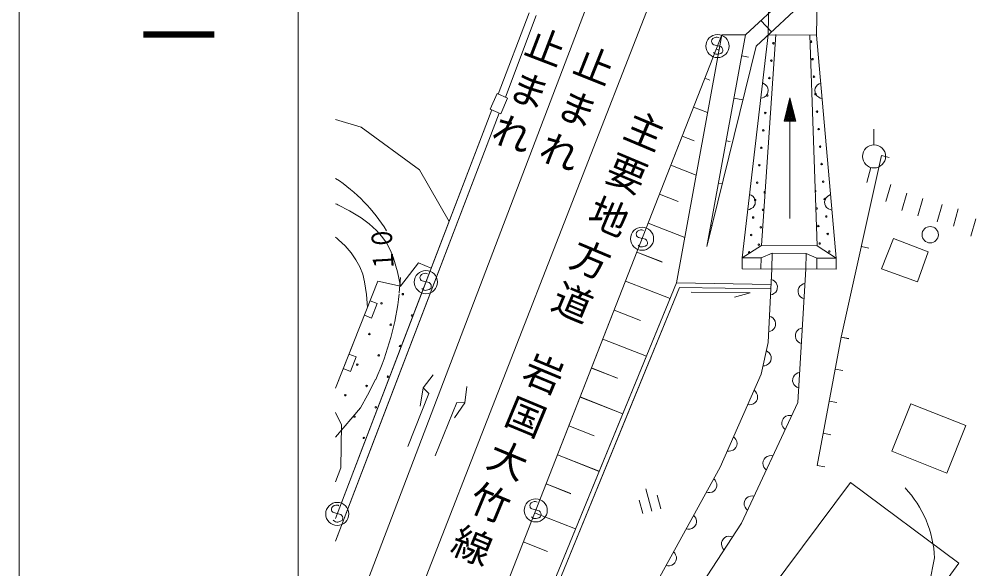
# Model space of a CAD drawing. Units: millimetres, scale not verified. Extents: x 40000 to 680000, y 20000 to 380000.
# Drawn here: x 40000 to 101682, y 229120 to 264569 of the extents above; entities that cross this region are included whole.
import ezdxf
from ezdxf.enums import TextEntityAlignment as Align

# ---------------------------------------------------------------- set-up
doc = ezdxf.new("R2010")
doc.units = ezdxf.units.MM
doc.header["$LTSCALE"] = 1000
for name, color, linetype, lineweight in [('S-BGD', 7, 'Continuous', 13), ('S-BGD-HTXT', 7, 'Continuous', 13), ('S-TTL', 2, 'Continuous', 13)]:
    doc.layers.add(name, color=color, linetype=linetype, lineweight=lineweight)
doc.styles.add('@ＭＳ ゴシック', font='')
doc.styles.add('ＭＳ ゴシック', font='')
doc.styles.get('@ＭＳ ゴシック').set_extended_font_data('@MS Gothic')
doc.styles.get('ＭＳ ゴシック').set_extended_font_data('MS Gothic')

msp = doc.modelspace()

# ---------------------------------------------------------------- linework, layer by layer
at = {"layer": 'S-BGD'}
for p, q in [((90537, 290917), (63514, 221665)), ((91715, 283085), (91412, 263545)), ((88650, 282205), (88289, 263557)), ((79172, 272198), (60403, 222949)), ((94716, 270877), (86835, 263562)), ((95396, 270144), (87515, 262829)), ((70889, 259738), (72873, 264982)), ((70889, 259738), (72873, 264982)), ((71347, 259535), (73341, 264805)), ((71347, 259535), (73341, 264805)), ((87820, 264476), (88500, 263743)), ((85310, 263567), (68904, 221665)), ((85311, 263567), (75933, 239615)), ((85310, 263567), (82377, 247563)), ((85311, 263567), (82378, 247562)), ((86835, 263562), (84332, 249902)), ((84931, 263399), (84818, 263368)), ((85011, 263404), (84931, 263399)), ((85072, 263394), (85011, 263404)), ((85123, 263361), (85072, 263394)), ((85311, 263567), (86835, 263562)), ((88289, 263557), (86620, 249178)), ((87852, 249974), (88786, 263570)), ((88289, 263557), (91412, 263545)), ((90986, 263532), (91453, 249961)), ((91412, 263545), (92671, 249156)), ((87515, 262829), (84332, 249902)), ((84666, 263242), (84640, 263150)), ((84640, 263150), (84659, 263066)), ((84659, 263066), (84677, 263012)), ((84731, 263318), (84666, 263242)), ((84677, 263012), (84725, 262948)), ((84725, 262948), (84787, 262921)), ((84818, 263368), (84731, 263318)), ((84787, 262921), (85243, 262799)), ((85243, 262799), (85304, 262745)), ((84837, 262356), (84764, 262426)), ((84910, 262318), (84837, 262356)), ((84987, 262303), (84910, 262318)), ((84944, 262632), (85125, 262561)), ((84945, 262633), (85127, 262562)), ((85063, 262312), (84987, 262303)), ((85229, 262357), (85063, 262312)), ((85333, 262419), (85229, 262357)), ((85304, 262745), (85357, 262663)), ((85366, 262498), (85333, 262419)), ((85357, 262663), (85373, 262574)), ((85373, 262574), (85366, 262498)), ((86585, 262196), (87030, 262114)), ((84212, 260763), (84539, 260635)), ((84213, 260764), (84540, 260636)), ((87930, 260459), (88039, 260406)), ((88039, 260406), (88129, 260335)), ((88129, 260335), (88228, 260228)), ((91379, 260224), (91480, 260330)), ((91480, 260330), (91572, 260399)), ((91572, 260399), (91683, 260446)), ((70378, 258754), (70827, 259766)), ((70378, 258754), (70827, 259766)), ((70827, 259766), (71496, 259469)), ((70827, 259766), (71496, 259469)), ((88229, 259724), (88157, 259622)), ((88228, 260228), (88274, 260112)), ((88278, 259837), (88229, 259724)), ((88274, 260112), (88296, 259991)), ((88296, 259991), (88278, 259837)), ((91304, 259989), (91328, 260109)), ((91317, 259834), (91304, 259989)), ((91362, 259720), (91317, 259834)), ((91328, 260109), (91379, 260224)), ((91432, 259616), (91362, 259720)), ((71496, 259469), (71047, 258458)), ((71496, 259469), (71047, 258457)), ((86084, 259464), (86661, 259358)), ((87933, 259489), (87814, 259465)), ((88037, 259538), (87933, 259489)), ((88157, 259622), (88037, 259538)), ((89690, 259484), (89315, 257984)), ((89372, 258021), (89690, 259326)), ((89428, 258077), (89690, 259176)), ((90065, 257984), (89690, 259484)), ((89690, 251706), (89690, 259484)), ((89690, 259330), (90009, 258021)), ((89690, 259176), (89953, 258077)), ((91550, 259531), (91432, 259616)), ((91652, 259480), (91550, 259531)), ((91770, 259450), (91652, 259480)), ((70467, 258715), (60403, 232370)), ((70943, 258504), (60403, 230913)), ((70943, 258503), (63179, 238180)), ((70467, 258715), (64571, 243281)), ((71047, 258458), (70378, 258754)), ((71047, 258457), (70378, 258754)), ((83480, 258894), (84388, 258539)), ((83482, 258894), (84390, 258539)), ((89484, 258134), (89690, 259026)), ((89540, 258190), (89690, 258872)), ((89597, 258246), (89690, 258722)), ((89653, 258302), (89690, 258569)), ((89690, 259026), (89897, 258134)), ((89690, 258872), (89840, 258190)), ((89690, 258722), (89784, 258246)), ((89690, 258302), (89690, 258569)), ((89690, 258569), (89728, 258302)), ((62059, 257609), (60403, 258089)), ((89315, 257984), (90065, 257984)), ((90009, 258021), (89372, 258021)), ((89953, 258077), (89428, 258077)), ((89897, 258134), (89484, 258134)), ((89840, 258190), (89540, 258190)), ((89784, 258246), (89597, 258246)), ((89728, 258302), (89653, 258302)), ((65805, 254842), (62059, 257609)), ((95106, 256468), (95094, 257468)), ((82749, 257025), (83511, 256727)), ((82750, 257025), (83513, 256726)), ((85584, 256732), (85831, 256687)), ((92994, 244068), (95606, 255766)), ((95606, 255766), (96094, 255657)), ((67722, 251528), (65805, 254842)), ((82017, 255156), (83651, 254516)), ((82018, 255156), (83653, 254516)), ((94918, 254994), (94654, 254030)), ((85083, 254000), (85330, 253955)), ((96203, 253910), (95883, 252801)), ((81285, 253287), (82484, 252818)), ((81286, 253287), (82485, 252817)), ((87095, 253270), (87204, 253217)), ((87204, 253217), (87294, 253146)), ((87294, 253146), (87393, 253039)), ((87393, 253039), (87440, 252923)), ((87440, 252923), (87461, 252802)), ((91933, 252794), (91958, 252915)), ((91958, 252915), (92008, 253029)), ((92008, 253029), (92109, 253136)), ((92109, 253136), (92201, 253204)), ((92201, 253204), (92312, 253252)), ((97236, 253343), (96916, 252234)), ((98264, 252999), (97944, 251890)), ((60476, 252632), (60403, 252667)), ((60540, 252601), (60476, 252632)), ((61302, 252205), (60540, 252601)), ((87098, 252300), (86979, 252276)), ((87202, 252349), (87098, 252300)), ((87322, 252433), (87202, 252349)), ((87395, 252535), (87322, 252433)), ((87443, 252648), (87395, 252535)), ((87461, 252802), (87443, 252648)), ((91947, 252640), (91933, 252794)), ((91992, 252526), (91947, 252640)), ((92061, 252422), (91992, 252526)), ((92179, 252337), (92061, 252422)), ((92281, 252285), (92179, 252337)), ((92400, 252256), (92281, 252285)), ((99502, 252615), (99182, 251506)), ((100551, 252338), (100231, 251229)), ((62041, 251753), (61302, 252205)), ((62560, 251372), (62041, 251753)), ((101682, 251691), (101363, 250582)), ((63032, 250950), (62560, 251372)), ((80553, 251418), (82914, 250494)), ((80554, 251417), (82915, 250493)), ((84582, 251268), (84632, 251259)), ((60502, 250422), (60403, 250500)), ((63384, 250562), (63032, 250950)), ((63684, 250141), (63384, 250562)), ((79801, 250818), (79776, 250725)), ((79776, 250725), (79794, 250641)), ((79794, 250641), (79813, 250588)), ((79867, 250893), (79801, 250818)), ((79813, 250588), (79861, 250523)), ((79861, 250523), (79922, 250497)), ((79954, 250944), (79867, 250893)), ((79922, 250497), (80378, 250374)), ((80066, 250974), (79954, 250944)), ((80146, 250980), (80066, 250974)), ((80207, 250969), (80146, 250980)), ((80259, 250936), (80207, 250969)), ((95599, 248471), (96376, 250430)), ((96376, 250430), (98607, 249568)), ((60592, 250348), (60502, 250422)), ((61015, 249952), (60592, 250348)), ((61400, 249507), (61015, 249952)), ((63941, 249660), (63684, 250141)), ((79973, 249932), (79900, 250002)), ((80045, 249893), (79973, 249932)), ((80123, 249879), (80045, 249893)), ((80198, 249887), (80123, 249879)), ((80365, 249932), (80198, 249887)), ((80468, 249995), (80365, 249932)), ((80378, 250374), (80439, 250321)), ((80439, 250321), (80492, 250238)), ((80502, 250074), (80468, 249995)), ((80492, 250238), (80509, 250149)), ((80509, 250149), (80502, 250074)), ((87852, 249974), (86617, 249178)), ((87852, 249974), (91453, 249961)), ((91453, 249961), (92671, 249156)), ((94300, 249917), (94788, 249808)), ((61712, 249057), (61400, 249507)), ((64142, 249157), (63941, 249660)), ((79822, 249549), (81456, 248909)), ((79822, 249548), (81457, 248908)), ((88544, 249471), (87839, 249183)), ((88544, 249471), (88527, 248471)), ((88544, 249471), (90744, 249463)), ((90744, 249463), (90727, 248463)), ((90744, 249463), (91439, 249151)), ((98607, 249568), (97919, 247624)), ((61965, 248587), (61712, 249057)), ((62150, 248115), (61965, 248587)), ((64397, 248266), (64142, 249157)), ((64595, 247354), (65738, 248850)), ((64595, 247353), (65737, 248849)), ((65737, 248849), (66572, 248520)), ((65738, 248850), (66573, 248521)), ((86615, 248478), (86617, 249178)), ((87845, 249183), (86620, 249178)), ((87827, 248484), (87839, 249183)), ((91439, 249151), (91427, 248451)), ((92671, 249156), (91445, 249151)), ((92668, 249156), (92666, 248456)), ((62277, 247626), (62150, 248115)), ((64595, 247353), (64397, 248266)), ((65867, 248020), (65842, 247928)), ((65932, 248096), (65867, 248020)), ((66020, 248146), (65932, 248096)), ((66132, 248176), (66020, 248146)), ((66212, 248182), (66132, 248176)), ((66273, 248171), (66212, 248182)), ((66325, 248139), (66273, 248171)), ((86615, 248478), (92666, 248456)), ((88291, 243721), (88527, 248471)), ((90727, 248463), (90202, 239848)), ((97919, 247624), (95599, 248471)), ((60403, 240780), (63120, 247666)), ((60403, 240781), (63119, 247665)), ((60403, 240781), (63119, 247665)), ((62393, 246805), (62277, 247626)), ((63119, 247665), (64595, 247353)), ((63120, 247666), (64595, 247354)), ((64584, 247902), (64504, 246921)), ((65842, 247928), (65860, 247843)), ((65860, 247843), (65878, 247790)), ((65878, 247790), (65927, 247725)), ((65927, 247725), (65988, 247699)), ((65988, 247699), (66444, 247577)), ((66444, 247577), (66505, 247523)), ((66505, 247523), (66558, 247440)), ((66558, 247440), (66574, 247351)), ((66574, 247351), (66567, 247276)), ((73883, 226834), (82377, 247563)), ((82378, 247562), (78749, 238706)), ((79090, 247680), (81964, 246555)), ((79091, 247679), (81965, 246554)), ((82378, 247562), (88477, 247467)), ((88493, 247783), (88605, 247738)), ((88605, 247738), (88700, 247673)), ((88700, 247673), (88805, 247573)), ((88805, 247573), (88859, 247460)), ((88859, 247460), (88889, 247341)), ((90269, 247245), (90336, 247352)), ((90336, 247352), (90452, 247442)), ((90452, 247442), (90553, 247496)), ((90553, 247496), (90670, 247527)), ((66111, 247311), (61884, 236248)), ((62449, 245967), (62393, 246805)), ((66039, 247134), (65966, 247204)), ((66111, 247095), (66039, 247134)), ((66189, 247081), (66111, 247095)), ((66264, 247090), (66189, 247081)), ((66431, 247134), (66264, 247090)), ((66534, 247197), (66431, 247134)), ((66567, 247276), (66534, 247197)), ((74163, 226726), (82577, 247260)), ((82578, 247259), (79036, 238614)), ((82577, 247260), (88462, 247169)), ((83330, 246967), (87128, 246925)), ((87128, 246925), (86124, 246648)), ((88560, 246816), (88443, 246785)), ((88660, 246871), (88560, 246816)), ((88775, 246963), (88660, 246871)), ((88840, 247070), (88775, 246963)), ((88881, 247186), (88840, 247070)), ((88889, 247341), (88881, 247186)), ((90218, 246976), (90227, 247130)), ((90246, 246856), (90218, 246976)), ((90227, 247130), (90269, 247245)), ((90299, 246743), (90246, 246856)), ((90403, 246641), (90299, 246743)), ((63089, 246225), (62623, 246409)), ((62721, 245295), (63089, 246225)), ((90497, 246575), (90403, 246641)), ((90609, 246528), (90497, 246575)), ((78358, 245811), (80065, 245143)), ((78359, 245810), (80066, 245141)), ((62256, 245479), (62721, 245295)), ((88375, 245408), (88488, 245363)), ((88488, 245363), (88582, 245298)), ((88582, 245298), (88687, 245197)), ((88687, 245197), (88742, 245085)), ((88742, 245085), (88771, 244965)), ((88771, 244965), (88763, 244811)), ((88442, 244441), (88325, 244409)), ((88542, 244496), (88442, 244441)), ((88657, 244588), (88542, 244496)), ((88722, 244695), (88657, 244588)), ((88763, 244811), (88722, 244695)), ((90052, 244258), (90094, 244374)), ((90094, 244374), (90161, 244480)), ((90161, 244480), (90277, 244570)), ((90277, 244570), (90378, 244624)), ((90378, 244624), (90495, 244655)), ((60403, 240781), (61748, 244192)), ((77626, 243942), (80442, 242840)), ((77627, 243940), (80443, 242838)), ((87843, 241676), (88291, 243721)), ((90043, 244104), (90052, 244258)), ((90071, 243984), (90043, 244104)), ((90124, 243871), (90071, 243984)), ((90228, 243769), (90124, 243871)), ((90322, 243704), (90228, 243769)), ((90434, 243657), (90322, 243704)), ((92994, 244068), (91461, 235796)), ((92994, 244068), (93486, 243977)), ((92994, 244068), (93482, 243959)), ((64571, 243281), (60403, 232371)), ((88174, 243187), (88278, 243123)), ((88278, 243123), (88360, 243044)), ((88360, 243044), (88447, 242928)), ((61730, 242784), (61265, 242967)), ((61363, 241854), (61730, 242784)), ((88399, 242426), (88317, 242332)), ((88458, 242534), (88399, 242426)), ((88447, 242928), (88482, 242807)), ((88492, 242685), (88458, 242534)), ((88482, 242807), (88492, 242685)), ((60898, 242037), (61363, 241854)), ((76895, 242073), (78566, 241419)), ((76895, 242071), (78567, 241417)), ((88081, 242222), (87960, 242210)), ((88189, 242260), (88081, 242222)), ((88317, 242332), (88189, 242260)), ((92611, 242000), (93102, 241909)), ((62986, 241345), (62541, 240461)), ((66687, 241632), (66042, 240791)), ((85199, 235674), (87843, 241676)), ((89868, 241232), (89877, 241387)), ((89896, 241112), (89868, 241232)), ((89877, 241387), (89919, 241502)), ((89919, 241502), (89986, 241608)), ((89986, 241608), (90102, 241698)), ((90102, 241698), (90203, 241752)), ((90203, 241752), (90320, 241783)), ((66042, 240791), (65863, 239622)), ((66042, 240791), (66423, 240439)), ((68861, 240884), (68742, 239832)), ((87384, 240633), (87473, 240550)), ((89949, 240999), (89896, 241112)), ((90053, 240897), (89949, 240999)), ((90147, 240832), (90053, 240897)), ((90259, 240785), (90147, 240832)), ((62463, 240313), (62018, 239515)), ((62541, 240461), (62463, 240313)), ((66423, 240439), (65054, 237001)), ((76163, 240204), (78919, 239125)), ((76163, 240202), (78920, 239123)), ((87473, 240550), (87538, 240456)), ((87595, 240078), (87533, 239937)), ((87538, 240456), (87600, 240325)), ((87611, 240200), (87595, 240078)), ((87600, 240325), (87611, 240200)), ((60403, 237620), (62018, 239515)), ((68223, 239842), (66826, 236416)), ((68742, 239832), (68060, 238865)), ((68742, 239832), (68223, 239842)), ((75933, 239615), (68906, 221665)), ((90202, 239848), (86563, 232066)), ((87101, 239706), (86981, 239718)), ((87214, 239722), (87101, 239706)), ((87354, 239767), (87214, 239722)), ((87454, 239843), (87354, 239767)), ((87533, 239937), (87454, 239843)), ((92228, 239932), (92719, 239841)), ((97484, 239770), (96265, 236700)), ((101026, 238365), (97484, 239770)), ((60776, 238437), (60403, 239194)), ((60775, 238435), (60403, 239189)), ((60585, 238819), (60403, 239189)), ((89184, 238658), (89250, 238798)), ((89250, 238798), (89332, 238890)), ((89332, 238890), (89432, 238964)), ((89432, 238964), (89573, 239006)), ((89573, 239006), (89687, 239019)), ((89687, 239019), (89807, 239004)), ((63179, 238180), (60403, 230913)), ((60740, 235636), (60775, 238435)), ((60741, 235639), (60776, 238437)), ((73883, 226831), (78749, 238706)), ((74163, 226723), (79036, 238614)), ((75431, 238335), (77067, 237694)), ((75431, 238333), (77068, 237692)), ((75431, 238333), (77068, 237692)), ((89166, 238536), (89184, 238658)), ((89174, 238411), (89166, 238536)), ((89234, 238279), (89174, 238411)), ((89296, 238183), (89234, 238279)), ((89384, 238098), (89296, 238183)), ((99808, 235294), (101026, 238365)), ((86061, 237632), (86151, 237549)), ((86151, 237549), (86216, 237455)), ((91844, 237864), (92336, 237773)), ((86211, 236936), (86131, 236842)), ((86273, 237077), (86211, 236936)), ((86216, 237455), (86278, 237324)), ((86289, 237199), (86273, 237077)), ((86278, 237324), (86289, 237199)), ((74699, 236466), (77397, 235410)), ((74700, 236464), (77397, 235407)), ((74700, 236464), (77397, 235407)), ((85779, 236705), (85658, 236717)), ((85892, 236721), (85779, 236705)), ((86032, 236766), (85892, 236721)), ((86131, 236842), (86032, 236766)), ((88037, 236204), (88119, 236296)), ((88119, 236296), (88220, 236370)), ((88220, 236370), (88361, 236412)), ((88361, 236412), (88474, 236425)), ((88474, 236425), (88594, 236410)), ((96265, 236700), (99808, 235294)), ((60403, 234741), (60741, 235639)), ((60403, 234742), (60740, 235636)), ((79989, 226246), (85199, 235674)), ((87953, 235942), (87972, 236064)), ((87961, 235817), (87953, 235942)), ((88021, 235685), (87961, 235817)), ((87972, 236064), (88037, 236204)), ((88084, 235589), (88021, 235685)), ((91461, 235796), (91953, 235704)), ((88171, 235504), (88084, 235589)), ((73968, 234597), (75568, 233970)), ((73968, 234594), (75569, 233967)), ((84789, 234934), (84871, 234843)), ((84871, 234843), (84927, 234743)), ((84927, 234743), (84977, 234607)), ((84977, 234482), (84950, 234362)), ((84977, 234607), (84977, 234482)), ((93595, 234693), (87896, 227047)), ((100590, 229479), (93595, 234693)), ((80406, 234286), (80795, 232837)), ((81140, 233865), (81373, 232996)), ((84425, 234035), (84306, 234058)), ((84539, 234041), (84425, 234035)), ((84682, 234073), (84539, 234041)), ((84788, 234140), (84682, 234073)), ((84875, 234226), (84788, 234140)), ((84950, 234362), (84875, 234226)), ((86906, 233702), (87007, 233776)), ((87007, 233776), (87148, 233818)), ((87148, 233818), (87261, 233831)), ((87261, 233831), (87381, 233816)), ((60309, 233198), (60222, 233147)), ((60421, 233228), (60309, 233198)), ((60501, 233234), (60421, 233228)), ((60562, 233223), (60501, 233234)), ((60614, 233190), (60562, 233223)), ((72944, 233302), (72918, 233209)), ((72918, 233209), (72937, 233125)), ((73009, 233377), (72944, 233302)), ((73096, 233428), (73009, 233377)), ((73208, 233458), (73096, 233428)), ((73288, 233464), (73208, 233458)), ((73350, 233453), (73288, 233464)), ((73401, 233420), (73350, 233453)), ((79981, 233554), (80214, 232685)), ((86741, 233348), (86759, 233470)), ((86748, 233223), (86741, 233348)), ((86808, 233091), (86748, 233223)), ((86759, 233470), (86824, 233610)), ((86824, 233610), (86906, 233702)), ((60156, 233072), (60131, 232979)), ((60131, 232979), (60149, 232895)), ((60149, 232895), (60168, 232842)), ((60222, 233147), (60156, 233072)), ((60168, 232842), (60216, 232777)), ((60216, 232777), (60277, 232751)), ((60277, 232751), (60733, 232628)), ((60733, 232628), (60794, 232575)), ((60794, 232575), (60847, 232492)), ((72937, 233125), (72955, 233072)), ((72955, 233072), (73003, 233007)), ((73003, 233007), (73065, 232981)), ((73065, 232981), (73521, 232858)), ((73236, 232728), (75874, 231695)), ((73236, 232725), (75875, 231692)), ((73521, 232858), (73582, 232805)), ((73582, 232805), (73635, 232722)), ((73644, 232558), (73611, 232479)), ((73635, 232722), (73651, 232633)), ((73651, 232633), (73644, 232558)), ((83487, 232576), (83568, 232486)), ((86871, 232995), (86808, 233091)), ((86958, 232910), (86871, 232995)), ((60328, 232186), (60255, 232256)), ((60400, 232147), (60328, 232186)), ((60478, 232133), (60400, 232147)), ((60553, 232142), (60478, 232133)), ((60720, 232186), (60553, 232142)), ((60823, 232249), (60720, 232186)), ((60857, 232328), (60823, 232249)), ((60847, 232492), (60863, 232403)), ((60863, 232403), (60857, 232328)), ((73115, 232416), (73042, 232486)), ((73188, 232377), (73115, 232416)), ((73265, 232363), (73188, 232377)), ((73340, 232371), (73265, 232363)), ((73507, 232416), (73340, 232371)), ((73611, 232479), (73507, 232416)), ((86563, 232066), (79783, 221665)), ((83568, 232486), (83625, 232386)), ((83648, 232005), (83573, 231869)), ((83625, 232386), (83675, 232250)), ((83674, 232124), (83648, 232005)), ((83675, 232250), (83674, 232124)), ((83122, 231678), (83003, 231701)), ((83236, 231684), (83122, 231678)), ((83380, 231716), (83236, 231684)), ((83486, 231783), (83380, 231716)), ((83573, 231869), (83486, 231783)), ((72504, 230859), (74070, 230246)), ((72504, 230856), (74070, 230243)), ((85279, 230687), (85289, 230812)), ((85289, 230812), (85324, 230929)), ((85324, 230929), (85408, 231059)), ((85408, 231059), (85502, 231138)), ((85502, 231138), (85612, 231198)), ((85612, 231198), (85757, 231219)), ((85757, 231219), (85872, 231216)), ((85872, 231216), (85989, 231185)), ((82185, 230219), (82266, 230128)), ((82266, 230128), (82322, 230029)), ((85319, 230547), (85279, 230687)), ((85368, 230443), (85319, 230547)), ((85443, 230347), (85368, 230443)), ((82271, 229512), (82183, 229426)), ((82346, 229647), (82271, 229512)), ((82322, 230029), (82372, 229892)), ((82372, 229767), (82346, 229647)), ((82372, 229892), (82372, 229767)), ((94891, 221834), (100590, 229479)), ((98702, 228194), (99010, 229828)), ((81820, 229321), (81701, 229344)), ((81934, 229326), (81820, 229321)), ((82077, 229359), (81934, 229326)), ((82183, 229426), (82077, 229359))]:
    msp.add_line(p, q, dxfattribs=at)
for centre, radius in [((85024, 262833), 746), ((88629, 263015), 49.8), ((88499, 261892), 49.8), ((91147, 261985), 49.8), ((88368, 260768), 49.8), ((91245, 260858), 49.8), ((88238, 259644), 49.8), ((91344, 259731), 49.8), ((88107, 258520), 49.8), ((91443, 258604), 49.8), ((87977, 257396), 49.8), ((91541, 257477), 49.8), ((87846, 256273), 49.8), ((91640, 256350), 49.8), ((95115, 255718), 746), ((87716, 255149), 49.8), ((91738, 255222), 49.8), ((91837, 254095), 49.8), ((87585, 254025), 49.8), ((87455, 252901), 49.8), ((91936, 252968), 49.8), ((87951, 252274), 49.8), ((91421, 252355), 49.8), ((87324, 251777), 49.8), ((92034, 251841), 49.8), ((80159, 250409), 746), ((87821, 251150), 49.8), ((91520, 251228), 49.8), ((98737, 250669), 527), ((87194, 250653), 49.8), ((92133, 250714), 49.8), ((87690, 250026), 49.8), ((91619, 250101), 49.8), ((87063, 249530), 49.8), ((92231, 249587), 49.8), ((66225, 247611), 746), ((64738, 246835), 49.8), ((63362, 246238), 49.8), ((65335, 245459), 49.8), ((63959, 244862), 49.8), ((62583, 244265), 49.8), ((64556, 243486), 49.8), ((63180, 242889), 49.8), ((61804, 242292), 49.8), ((63778, 241513), 49.8), ((62402, 240916), 49.8), ((61026, 240318), 49.8), ((62999, 239540), 49.8), ((61623, 238942), 49.8), ((62220, 237566), 49.8), ((60514, 232663), 746), ((73302, 232893), 746)]:
    msp.add_circle(centre, radius, dxfattribs=at)
for centre, radius, start, end in [((91048, 263112), 49.8, 198.91528, 165.0235), ((54412, 245177), 10914, 31.74402, 56.71088), ((88212, 254522), 49.8, 158.52094, 193.61945), ((91323, 253483), 49.8, 282.16949, 81.76935), ((88082, 253398), 49.8, 79.43912, 272.70126), ((45933, 248980), 18694, 335.85614, 353.46814), ((91969, 229519), 7057, 2.49353, 43.16711)]:
    msp.add_arc(centre, radius, start, end, dxfattribs=at)
at = {"layer": 'S-BGD-HTXT'}
msp.add_line((58000, 370000), (58000, 20000), dxfattribs=at)
at = {"layer": 'S-TTL'}
msp.add_line((40000, 380000), (40000, 20000), dxfattribs=at)

# ---------------------------------------------------------------- texts
at = {"layer": 'S-BGD', "style": 'ＭＳ ゴシック', "width": 0.8}
msp.add_text('１０', height=1320, rotation=93.3, dxfattribs=at).set_placement((64562, 248349), align=Align.BOTTOM_LEFT)
at = {"layer": 'S-BGD', "char_height": 1833, "attachment_point": 7, "style": '@ＭＳ ゴシック'}
for s, insert, rotation in [('\\T1.2;止まれ', (73363, 264383), 249), ('\\T1.2;止まれ', (76518, 263186), 248.3), ('\\T1.2;主要地方道', (79764, 258991), 247.2), ('\\T1.2;岩国大竹線', (73223, 243320), 247.4)]:
    msp.add_mtext(s, dxfattribs=dict(at, insert=insert, rotation=rotation))
at = {"layer": 'S-BGD-HTXT', "style": '@ＭＳ ゴシック'}
msp.add_text('縮尺千分の一', height=3666, rotation=270, dxfattribs=at).set_placement((47277, 291030), align=Align.BOTTOM_LEFT)

doc.saveas('drawing.dxf')
